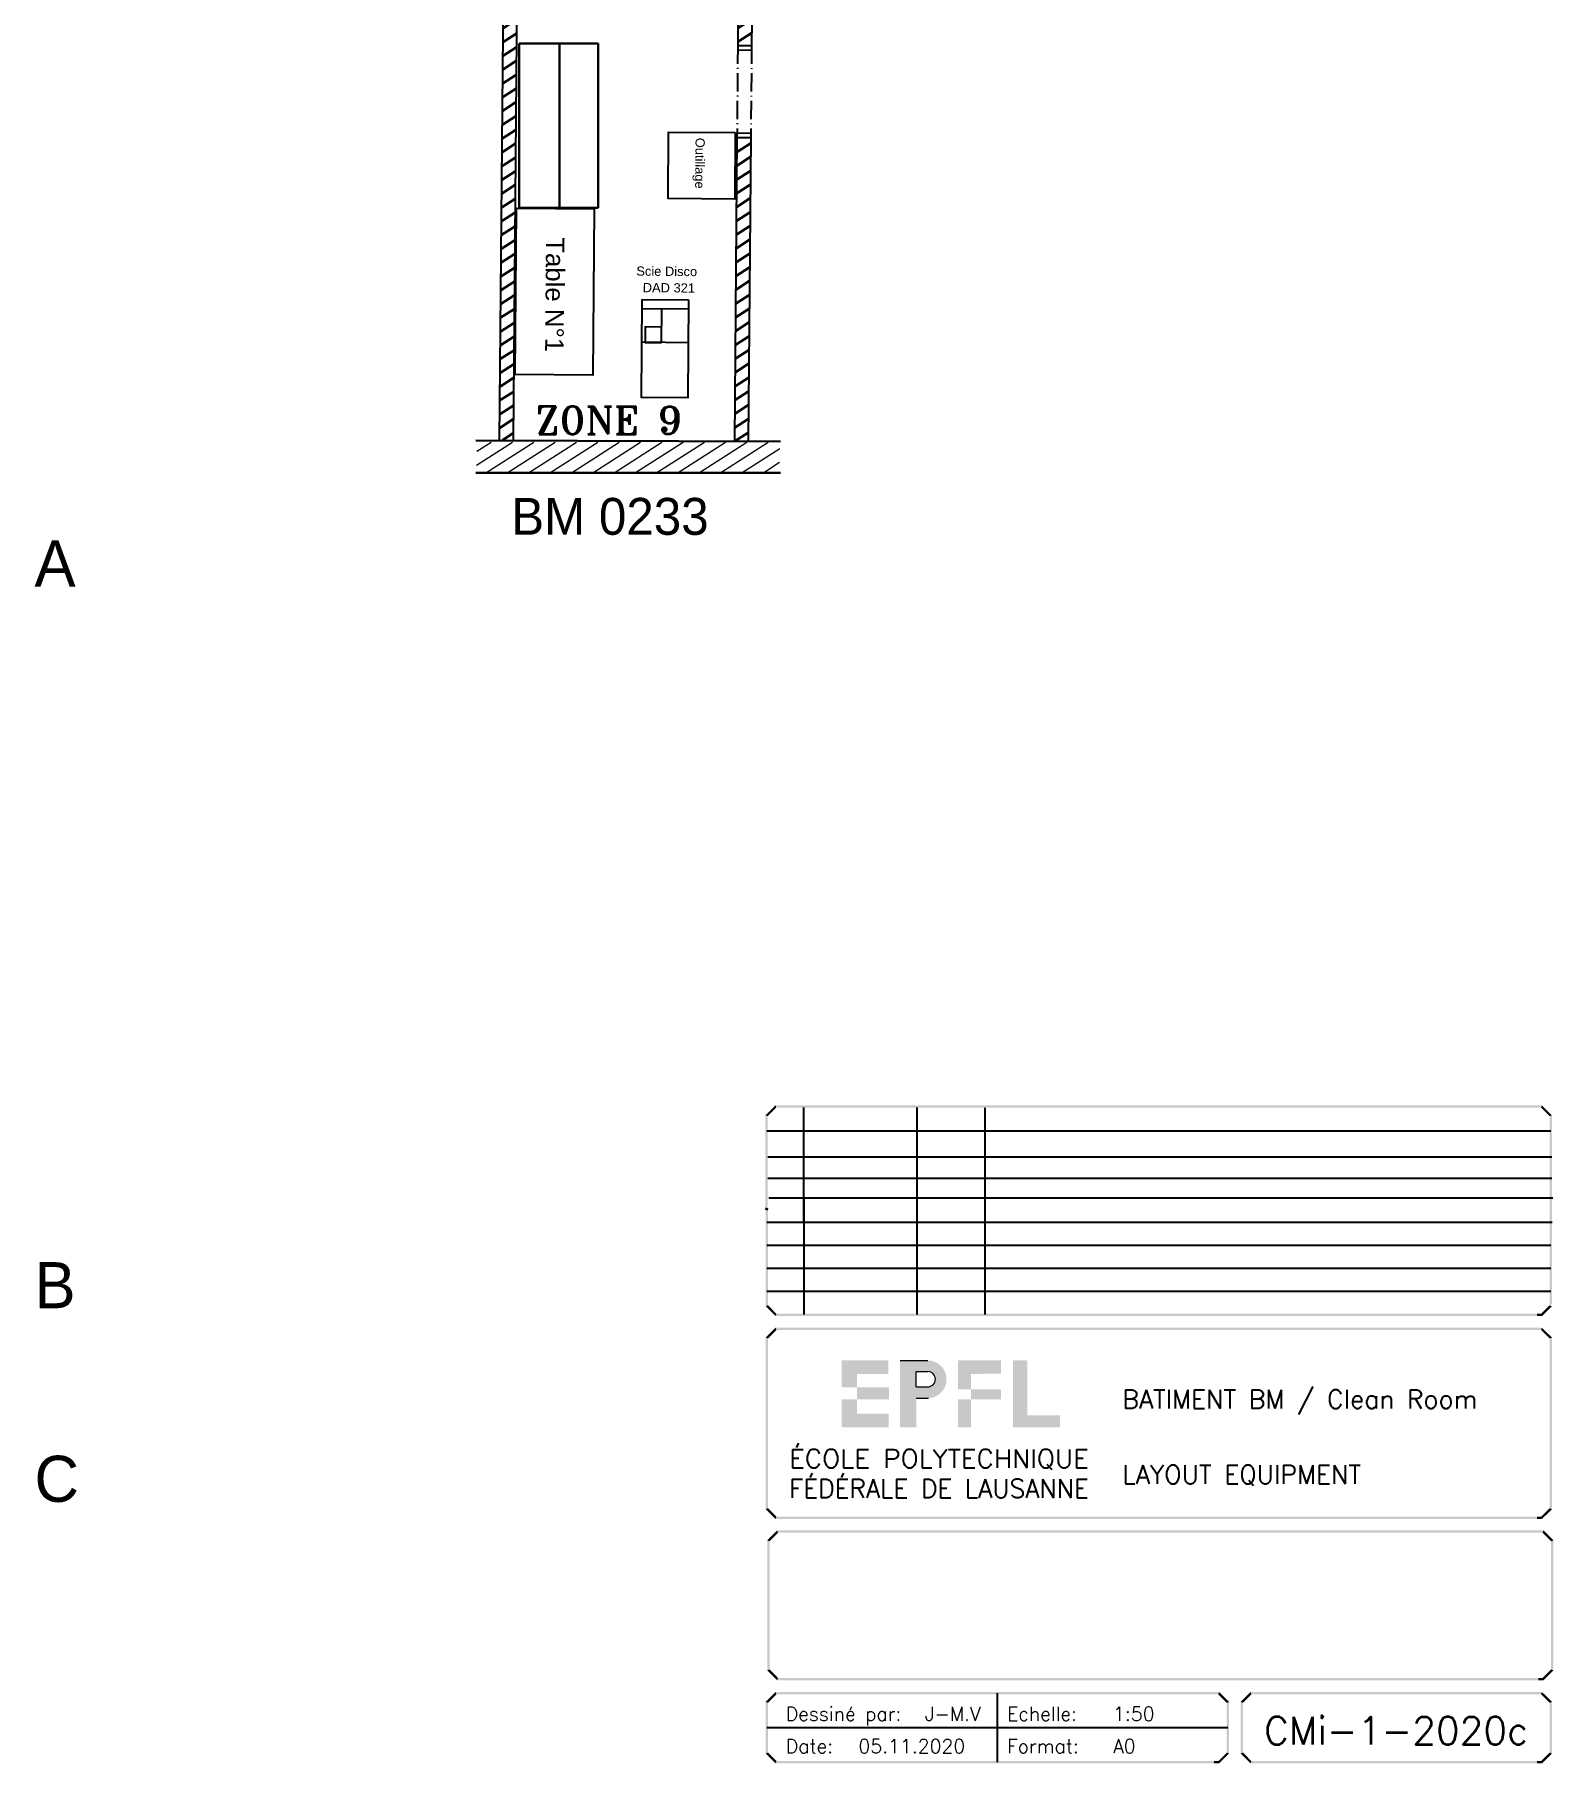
# Model space of a CAD drawing. Header units: millimetres. Extents: x -15291 to 293567, y -98510 to 49398.
# Drawn here: x 57604 to 74073, y -3194 to 15552 of the extents above; entities that cross this region are included whole.
import ezdxf
from ezdxf.enums import TextEntityAlignment as Align

# ---------------------------------------------------------------- set-up
doc = ezdxf.new("R2010")
doc.units = ezdxf.units.MM
doc.header["$LTSCALE"] = 50
doc.header["$MEASUREMENT"] = 0
doc.linetypes.add('AUSGEZOGEN', pattern=[0])
doc.linetypes.add('ULINETYPE11', pattern=[6, 4, -0.9, 0.2, -0.9])
doc.layers.get('0').update_dxf_attribs({"linetype": 'AUSGEZOGEN'})
for name, color, linetype in [('A1E62---E-(murs non porteurs)', 3, 'CONTINUOUS'), ('A1E62---EV(murs non porteurs vue)', 8, 'CONTINUOUS'), ('A1M16---E-(portes interieures)', 7, 'CONTINUOUS'), ('AXNR', 3, 'CONTINUOUS'), ('EL01', 7, 'AUSGEZOGEN'), ('EQUIP1', 7, 'AUSGEZOGEN'), ('FM01', 7, 'AUSGEZOGEN'), ('FM02', 7, 'AUSGEZOGEN'), ('RWTEXT', 7, 'CONTINUOUS')]:
    doc.layers.add(name, color=color, linetype=linetype)
doc.layers.add('AM_8', color=1, linetype='CONTINUOUS', lineweight=15)
doc.styles.add('Arial', font='arial.ttf')
doc.styles.add('ROMANS8', font='ROMANS.SHX')
doc.styles.add('ROMANT', font='romant', dxfattribs={"height": 400})
pattern_1 = [(32.7506, (59630.6, 6967.25), (-67.623, 105.1291), [])]

msp = doc.modelspace()

# ---------------------------------------------------------------- hatches: boundary and pattern name
at = {"layer": 'AM_8'}
h = msp.add_hatch(dxfattribs=at)
h.set_pattern_fill('ANSI31', color=0, scale=1000, angle=347.7506, style=0)
h.set_pattern_definition([(32.7506, (46266.77, -15395.25), (-67.62294, 105.12915), [])])
h.paths.add_polyline_path([(65685, 11134), (62402, 11134), (62393, 10799), (65680, 10805)])
at = {"layer": 'EL01', "linetype": 'Continuous', "lineweight": 30}
h = msp.add_hatch(dxfattribs=at)
h.set_pattern_fill('ANSI31', color=256, scale=1000, angle=347.7506)
h.set_pattern_definition(pattern_1)
h.paths.add_polyline_path([(63515, 16799), (62691, 16812), (62689, 16656), (62643, 11156), (62793, 11155), (62839, 16655), (63514, 16649)])
h = msp.add_hatch(dxfattribs=at)
h.set_pattern_fill('ANSI31', color=256, scale=1000, angle=347.7506)
h.set_pattern_definition(pattern_1)
h.paths.add_polyline_path([(66115, 16778), (64615, 16790), (64602, 16790), (64601, 16640), (64614, 16640), (65238, 16635), (65229, 15435), (65379, 15434), (65388, 16634), (66113, 16628)])
h = msp.add_hatch(dxfattribs=at)
h.set_pattern_fill('ANSI31', color=256, scale=1000, angle=347.7506)
h.set_pattern_definition(pattern_1)
h.paths.add_polyline_path([(65370, 14434), (65220, 14435), (65193, 11142), (65343, 11141)])
at = {"layer": 'EL01', "linetype": 'Continuous', "lineweight": 18}
h = msp.add_hatch(color=1, dxfattribs=at)
h.dxf.hatch_style = 1
h.paths.add_polyline_path([(66862, 1176), (66354, 1176), (66354, 883), (66521, 883), (66521, 1030), (66862, 1030)])
h = msp.add_hatch(color=1, dxfattribs=at)
h.dxf.hatch_style = 1
h.paths.add_polyline_path([(67284, 1176), (66988, 1176), (66988, 451), (67164, 451), (67163, 766), (67295, 766, 0.988047)])
h.paths.add_polyline_path([(67290, 889), (67164, 889), (67164, 1054), (67287, 1054, -0.999784)], flags=16)
h = msp.add_hatch(color=1, dxfattribs=at)
h.dxf.hatch_style = 1
h.paths.add_polyline_path([(68081, 1031), (68081, 1177), (67618, 1177), (67616, 864), (67757, 864), (67757, 1030)])
h.paths.add_polyline_path([(68081, 754), (68081, 864), (67757, 864), (67757, 754)])
h.paths.add_polyline_path([(67757, 754), (67616, 754), (67618, 452), (67759, 452)])
h = msp.add_hatch(color=1, dxfattribs=at)
h.dxf.hatch_style = 1
h.paths.add_polyline_path([(68368, 1175), (68212, 1176), (68212, 451), (68721, 451), (68721, 580), (68368, 580)])
h = msp.add_hatch(color=1, dxfattribs=at)
h.dxf.hatch_style = 1
h.paths.add_polyline_path([(66868, 883), (66521, 883), (66521, 753), (66867, 753)])
h.paths.add_polyline_path([(66521, 753), (66354, 753), (66355, 451), (66863, 451), (66863, 597), (66521, 597)])

# ---------------------------------------------------------------- linework, layer by layer
for p, q in [((64697, 12573), (64194, 12578)), ((64401, 12210), (64404, 12578)), ((64694, 12211), (64191, 12216))]:
    msp.add_line(p, q)
for points in [[(65201, 14489), (65195, 13767), (64473, 13773), (64479, 14495)], [(63671, 13662), (63656, 11859), (62814, 11866), (62829, 13669)], [(64696, 12675), (64687, 11614), (64183, 11618), (64192, 12679)], [(64402, 12214), (64403, 12381), (64226, 12383), (64225, 12215)]]:
    msp.add_lwpolyline(points, close=True)
at = {"layer": 'A1E62---E-(murs non porteurs)', "color": 0}
for p, q in [((62689, 16656), (62643, 11156)), ((62839, 16655), (62793, 11155)), ((65238, 16635), (65229, 15435)), ((65388, 16634), (65379, 15434)), ((65229, 15435), (65379, 15434)), ((65220, 14435), (65193, 11142)), ((65370, 14434), (65343, 11141))]:
    msp.add_line(p, q, dxfattribs=at)
at = {"layer": 'A1E62---EV(murs non porteurs vue)', "linetype": 'ULINETYPE11'}
for p, q in [((65229, 15435), (65220, 14435)), ((65379, 15434), (65370, 14434))]:
    msp.add_line(p, q, dxfattribs=at)
at = {"layer": 'A1M16---E-(portes interieures)'}
for p, q in [((65228, 15385), (65378, 15384)), ((65221, 14485), (65371, 14484))]:
    msp.add_line(p, q, dxfattribs=at)
at = {"layer": 'EL01', "color": 0, "linetype": 'Continuous', "lineweight": 30}
for p, q in [((62858, 15455), (62858, 13674)), ((62858, 15455), (63714, 15455)), ((63294, 15455), (63294, 13674)), ((63714, 15455), (63714, 13674)), ((65220, 14435), (65370, 14434)), ((62858, 13674), (63714, 13674)), ((65693, 11140), (62388, 11149)), ((62388, 10800), (65693, 10800))]:
    msp.add_line(p, q, dxfattribs=at)
at = {"layer": 'EL01', "color": 1, "linetype": 'Continuous', "lineweight": 18}
for p, q in [((66988, 1176), (67290, 1176)), ((67164, 889), (67164, 1054)), ((67164, 1054), (67290, 1054)), ((67163, 766), (67295, 766)), ((67164, 889), (67287, 889))]:
    msp.add_line(p, q, dxfattribs=at)
msp.add_arc((67289, 972), 82.4, 268.9549, 88.9549, dxfattribs=at)
at = {"layer": 'EQUIP1'}
for p, q in [((65531, 2824), (65556, 2813)), ((65556, 2813), (65531, 2824))]:
    msp.add_line(p, q, dxfattribs=at)
at = {"layer": 'FM01'}
for p, q in [((65943, 3919), (65943, 2669)), ((67169, 3919), (67169, 2669)), ((67908, 3915), (67908, 2665)), ((65543, 3664), (74043, 3664)), ((65554, 3385), (74054, 3385)), ((65556, 3153), (74056, 3153)), ((65567, 2937), (74067, 2937)), ((65944, 2925), (65944, 1675)), ((67169, 2925), (67169, 1675)), ((67907, 2925), (67907, 1675)), ((67907, 2925), (67907, 1675)), ((65544, 2675), (74044, 2675)), ((65558, 2675), (74058, 2675)), ((65544, 2425), (74044, 2425)), ((65544, 2175), (74044, 2175)), ((65544, 1925), (74044, 1925)), ((68043, -3181), (68043, -2431)), ((65543, -2806), (70543, -2806))]:
    msp.add_line(p, q, dxfattribs=at)
for points in [[(65647, 3917), (65636, 3942), (65554, 3824), (65529, 3834)], [(73936, 3917), (73947, 3942), (65647, 3917), (65636, 3942)], [(74031, 3824), (74056, 3834), (73938, 3917), (73948, 3942)], [(65554, 3842), (65529, 3852), (65554, 2802), (65529, 2792)], [(74031, 2784), (74056, 2774), (74031, 3824), (74056, 3834)], [(65556, 2813), (65531, 2824), (65556, 1774), (65531, 1763)], [(74056, 2824), (74031, 2834), (74056, 1784), (74031, 1774)], [(65556, 1774), (65531, 1763), (65648, 1681), (65638, 1656)], [(73938, 1681), (73948, 1656), (74031, 1774), (74056, 1763)], [(65648, 1506), (65638, 1531), (65556, 1413), (65531, 1424)], [(65648, 1681), (65638, 1656), (73893, 1681), (73893, 1656)], [(73938, 1506), (73948, 1531), (65648, 1506), (65638, 1531)], [(73893, 1681), (73893, 1656), (73938, 1681), (73948, 1656)], [(74031, 1413), (74056, 1424), (73938, 1506), (73948, 1531)], [(65556, 1413), (65531, 1424), (65556, -426), (65531, -437)], [(74031, -426), (74056, -437), (74031, 1413), (74056, 1424)], [(65556, -426), (65531, -437), (65648, -519), (65638, -544)], [(65648, -519), (65638, -544), (73893, -519), (73893, -544)], [(73893, -519), (73893, -544), (73938, -519), (73948, -544)], [(73938, -519), (73948, -544), (74031, -426), (74056, -437)], [(65665, -693), (65655, -668), (65573, -785), (65548, -775)], [(73955, -693), (73965, -668), (65665, -693), (65655, -668)], [(74048, -785), (74073, -775), (73955, -693), (73965, -668)], [(65573, -785), (65548, -775), (65573, -2175), (65548, -2185)], [(74048, -2175), (74073, -2185), (74048, -785), (74073, -775)], [(65573, -2175), (65548, -2185), (65665, -2268), (65655, -2293)], [(73955, -2268), (73965, -2293), (74048, -2175), (74073, -2185)], [(65648, -2444), (65638, -2419), (65556, -2537), (65531, -2526)], [(70438, -2444), (70448, -2419), (65648, -2444), (65638, -2419)], [(65665, -2268), (65655, -2293), (73910, -2268), (73910, -2293)], [(70531, -2537), (70556, -2526), (70438, -2444), (70448, -2419)], [(70798, -2444), (70788, -2419), (70706, -2537), (70681, -2526)], [(73938, -2444), (73948, -2419), (70798, -2444), (70788, -2419)], [(73910, -2268), (73910, -2293), (73955, -2268), (73965, -2293)], [(74031, -2537), (74056, -2526), (73938, -2444), (73948, -2419)], [(65556, -2537), (65531, -2526), (65556, -3076), (65531, -3087)], [(70531, -3076), (70556, -3087), (70531, -2537), (70556, -2526)], [(70706, -2537), (70681, -2526), (70706, -3076), (70681, -3087)], [(74031, -3076), (74056, -3087), (74031, -2537), (74056, -2526)], [(65556, -3076), (65531, -3087), (65648, -3169), (65638, -3194)], [(65648, -3169), (65638, -3194), (70393, -3169), (70393, -3194)], [(70393, -3169), (70393, -3194), (70438, -3169), (70448, -3194)], [(70438, -3169), (70448, -3194), (70531, -3076), (70556, -3087)], [(70706, -3076), (70681, -3087), (70798, -3169), (70788, -3194)], [(70798, -3169), (70788, -3194), (73893, -3169), (73893, -3194)], [(73893, -3169), (73893, -3194), (73938, -3169), (73948, -3194)], [(73893, -3169), (73893, -3194), (73893, -3169), (73893, -3194)], [(73938, -3169), (73948, -3194), (74031, -3076), (74056, -3087)]]:
    msp.add_trace(points, dxfattribs=at)

# ---------------------------------------------------------------- texts
at = {"style": 'Arial'}
for s, height, rotation, p in [('Outillage', 100, 269.5235, (64771, 14433)), ('Table N°1', 200, 269.5235, (63150, 13355)), ('Scie Disco       ', 100, 359.5235, (64128, 12938)), ('DAD 321', 100, 359.5235, (64198, 12759))]:
    msp.add_text(s, height=height, rotation=rotation, dxfattribs=at).set_placement(p)
msp.add_text('BM 0233', height=400).set_placement((62772, 10128))
at = {"layer": 'AXNR'}
for s, p in [('A', (57603, 9567)), ('B', (57603, 1742)), ('C', (57603, -358))]:
    msp.add_text(s, height=500, dxfattribs=at).set_placement(p)
at = {"layer": 'FM01', "style": 'ROMANS8'}
for s, height, p in [('BATIMENT BM / Clean Room', 200, (69398, 656)), ('LAYOUT EQUIPMENT', 200, (69398, -161)), ('Dessiné par:', 150, (65748, -2731)), ('J-M.V', 150, (67258, -2731)), ('Echelle:', 150, (68148, -2731)), ('1:50', 150, (69298, -2731)), ('Date:', 150, (65748, -3081)), ('05.11.2020', 150, (66537, -3081)), ('Format:', 150, (68148, -3081)), ('A0', 150, (69298, -3081))]:
    msp.add_text(s, height=height, dxfattribs=at).set_placement(p)
at = {"layer": 'FM01', "color": 0, "style": 'ROMANS8'}
for s, width, p, p2 in [('ÉCOLE POLYTECHNIQUE', 0.932377, (65785, 11), (69035, 11)), ('FÉDÉRALE DE LAUSANNE', 0.875, (65785, -313), (69035, -313))]:
    msp.add_text(s, height=200, dxfattribs=dict(at, width=width)).set_placement(p, p2, align=Align.FIT)
at = {"layer": 'FM02', "color": 1, "style": 'ROMANS8'}
msp.add_text('CMi-1-2020c', height=300, dxfattribs=at).set_placement((72368, -2831), align=Align.MIDDLE)
at = {"layer": 'RWTEXT', "color": 0, "style": 'ROMANT'}
msp.add_text('ZONE 9', height=300, dxfattribs=at).set_placement((63038, 11221))

doc.saveas('drawing.dxf')
